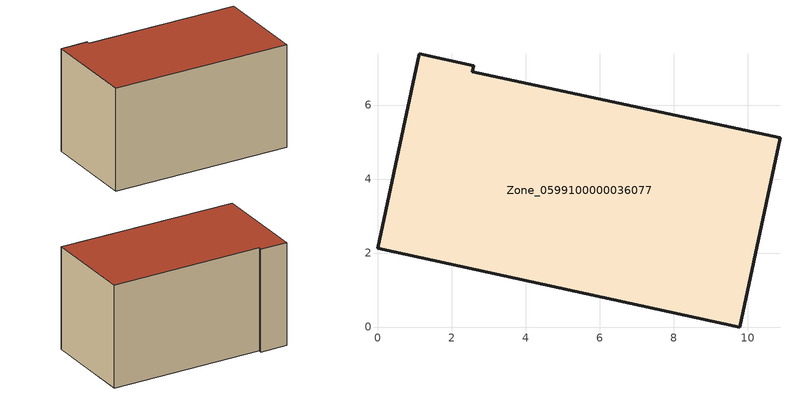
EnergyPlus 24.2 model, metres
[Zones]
Zone_0599100000036077
 floor ground (C_G): 0,2.13 1.13,7.38 2.61,7.06 2.57,6.9 10.88,5.12 9.79,0 z0
 wall outside (C_F): 9.79,0 10.88,5.12 2.57,6.9 2.61,7.06 1.13,7.38 0,2.13 9.79,0 z0:5.75
 roof outside (C_R): 1.13,7.38 0,2.13 9.79,0 10.88,5.12 2.57,6.9 2.61,7.06 z5.75
[BUILDING]
Pand.0599100000036077: North Axis=0; Terrain=City; Loads Convergence Tolerance Value=0.04; Temperature Convergence Tolerance Value=0.4; Solar Distribution=FullExterior; Maximum Number of Warmup Days=25; Minimum Number of Warmup Days=1
[Site:Location]
Rotterdam.The.Hague.AP_ZH_NLD Design_Conditions: Latitude=51.96; Longitude=4.45; Time Zone=1; Elevation=-4.5
[SITE:GROUNDTEMPERATURE:BUILDINGSURFACE]
18, 18, 18, 18, 18, 18, 18, 18, 18, 18, 18, 18
[MATERIAL] Thermal Absorptance=0.9; Solar Absorptance=0.7; Visible Absorptance=0.7
Name | Roughness | Thickness | Conductivity | Density | Specific Heat
G.TI.1975-1991 | MediumSmooth | 0.15 | 0.288461 | 540 | 1210
F.TI.1975-1991 | Rough | 0.3 | 0.230769 | 1920 | 840
R.TI.1975-1991 | MediumRough | 0.2 | 0.153846 | 1500 | 1000
[CONSTRUCTION]
C_G: G.TI.1975-1991
C_F: F.TI.1975-1991
C_R: R.TI.1975-1991
[ZONE]
Zone_0599100000036077: Type=1; Multiplier=1; Ceiling Height=Autocalculate; Volume=Autocalculate; Floor Area=autocalculate; Part of Total Floor Area=Yes
[ZONEINFILTRATION:DESIGNFLOWRATE]
Infil_Zone_0599100000036077: Zone or ZoneList or Space or SpaceList=Zone_0599100000036077; Schedule=AlwaysOn; Design Flow Rate Calculation Method=Flow/Area; Flow Rate per Floor Area=0.003; Constant Term Coefficient=1; Temperature Term Coefficient=0; Velocity Term Coefficient=0; Velocity Squared Term Coefficient=0
[HVACTEMPLATE:ZONE:IDEALLOADSAIRSYSTEM]
Zone_0599100000036077: Maximum Heating Supply Air Temperature=50; Minimum Cooling Supply Air Temperature=13; Maximum Heating Supply Air Humidity Ratio=0.0156; Minimum Cooling Supply Air Humidity Ratio=0.0077; Heating Limit=NoLimit; Cooling Limit=NoLimit; Dehumidification Control Type=ConstantSensibleHeatRatio; Cooling Sensible Heat Ratio=0.7; Dehumidification Setpoint=60; Humidification Control Type=None; Humidification Setpoint=30; Outdoor Air Method=None; Outdoor Air Flow Rate per Person=0.00944; Outdoor Air Flow Rate per Zone Floor Area=0; Outdoor Air Flow Rate per Zone=0; Demand Controlled Ventilation Type=None; Outdoor Air Economizer Type=NoEconomizer; Heat Recovery Type=None; Sensible Heat Recovery Effectiveness=0.7; Latent Heat Recovery Effectiveness=0.65
[ZONECONTROL:THERMOSTAT]
ThermostatControl_Zone_0599100000036077: Zone or ZoneList=Zone_0599100000036077; Control Type Schedule=DualSetpointControlType; Control 1=Thermostat_Zone_0599100000036077; Temperature Difference Between Cutout And Setpoint=0
[THERMOSTATSETPOINT:DUALSETPOINT]
Thermostat_Zone_0599100000036077: Heating Setpoint Temperature Schedule=HeatingSetpoint_Zone_0599100000036077; Cooling Setpoint Temperature Schedule=CoolingSetpoint_Zone_0599100000036077
[SCHEDULE:COMPACT]
HeatingSetpoint_Zone_0599100000036077: Through: 12/31, For: AllDays, Until: 24:00, 21
CoolingSetpoint_Zone_0599100000036077: Through: 12/31, For: AllDays, Until: 24:00, 24
DualSetpointControlType: Through: 12/31, For: AllDays, Until: 24:00, 4
AlwaysOn: Through: 12/31, For: AllDays, Until: 24:00, 1
